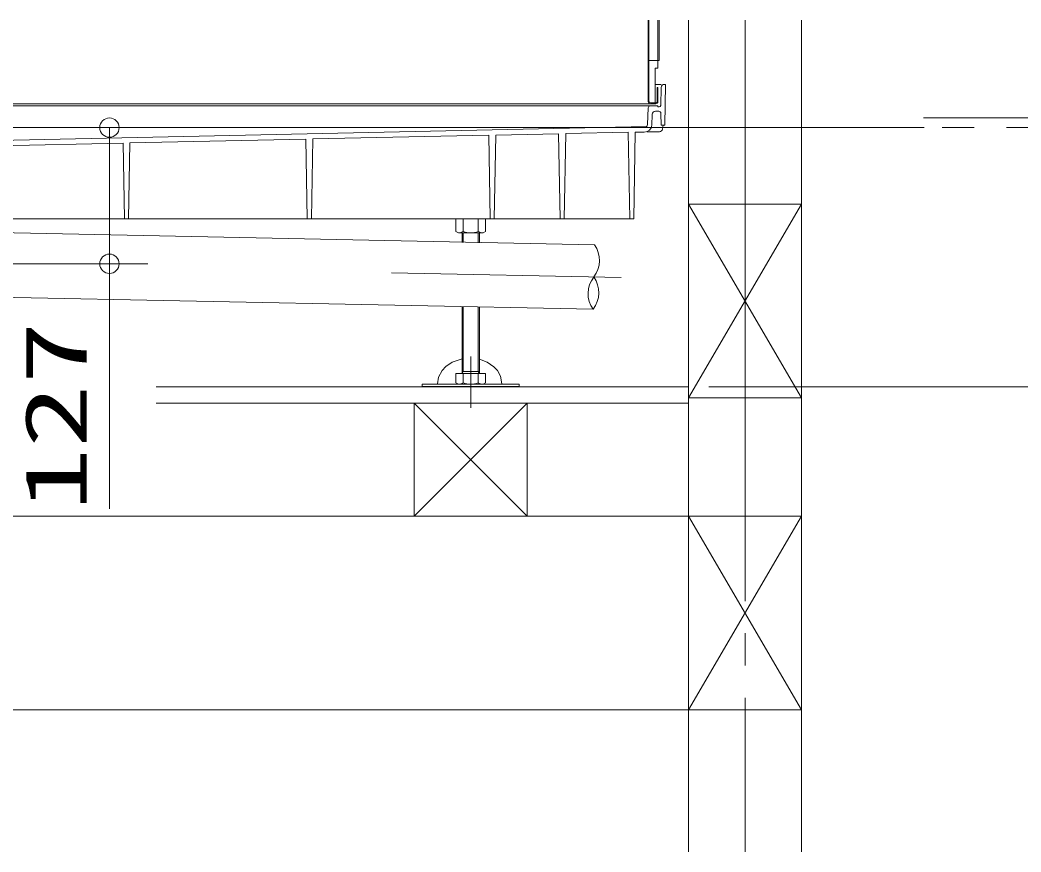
# Model space of a CAD drawing. Units: millimetres on the paper. Extents: x -305 to 305, y -152 to 152.
# Drawn here: x 14.31 to 45.32, y -15.02 to 10.76 of the extents above; entities that cross this region are included whole.
import ezdxf
from ezdxf.enums import TextEntityAlignment as Align

# ---------------------------------------------------------------- set-up
doc = ezdxf.new("R2010")
doc.units = ezdxf.units.MM
doc.linetypes.add('LONG_CHAIN', pattern=[21, 18, -1, 1, -1])
doc.layers.add('0-0_0', color=7, linetype='Continuous', lineweight=9)
doc.layers.add('0-1_VIEW0001', color=7, linetype='Continuous', lineweight=9)
doc.styles.add('ＭＳ ゴシック', font='')
doc.styles.get('ＭＳ ゴシック').set_extended_font_data('MS Gothic')

# ---------------------------------------------------------------- blocks, each defined once
blk = doc.blocks.new('_ORIGIN')
at = {"layer": '0-0_0'}
blk.add_line((0, 0), (-1, 0), dxfattribs=at)
blk.add_circle((0, 0), 0.5, dxfattribs=at)

msp = doc.modelspace()

# ---------------------------------------------------------------- linework, layer by layer
at = {"layer": '0-0_0'}
for p, q in [((42.321, 7.425), (17.083, 7.425)), ((17.083, 3.805), (17.083, 6.825)), ((15.735, 3.205), (17.083, 3.205)), ((17.083, 3.205), (17.083, -4.389)), ((35.648, -0.608), (52.183, -0.608))]:
    msp.add_line(p, q, dxfattribs=at)
at = {"layer": '0-1_VIEW0001'}
for p, q in [((33.775, 10.758), (33.775, 8.232)), ((33.798, 10.758), (33.798, 8.232)), ((34.075, 10.758), (34.075, 9.265)), ((34.115, 10.758), (34.115, 9.499)), ((35.025, 10.758), (35.025, -15.017)), ((38.525, 10.758), (38.525, -15.017)), ((33.798, 9.499), (34.075, 9.499)), ((34.075, 9.499), (34.115, 9.499)), ((34.075, 9.265), (33.992, 9.265)), ((33.992, 9.265), (33.992, 8.165)), ((34.175, 8.765), (33.992, 8.765)), ((34.308, 8.765), (34.273, 8.765)), ((34.308, 8.765), (34.286, 7.499)), ((34.052, 8.665), (34.075, 8.665)), ((34.052, 8.665), (34.052, 8.232)), ((34.075, 8.665), (34.075, 8.232)), ((34.173, 8.667), (34.164, 8.114)), ((34.058, 8.099), (5.139, 8.099)), ((7.108, 8.165), (34.008, 8.165)), ((33.842, 8.189), (33.992, 8.189)), ((33.842, 8.189), (34.008, 8.189)), ((33.992, 8.189), (34.008, 8.189)), ((34.075, 8.082), (34.085, 8.082)), ((34.114, 8.065), (34.092, 8.065)), ((33.75, 7.522), (33.772, 8.035)), ((33.883, 7.505), (33.897, 7.836)), ((34.103, 7.932), (33.997, 7.932)), ((34.179, 7.499), (34.17, 7.867)), ((11.406, 6.975), (33.72, 7.455)), ((34.286, 7.499), (34.179, 7.499)), ((34.221, 7.381), (34.242, 7.499)), ((42.301, 7.725), (67.592, 7.725)), ((23.382, 7.073), (28.833, 7.19)), ((28.878, 4.599), (28.833, 7.19)), ((29.005, 4.599), (29.05, 7.195)), ((29.05, 7.195), (30.999, 7.236)), ((31.045, 4.599), (30.999, 7.236)), ((31.172, 4.599), (31.218, 7.241)), ((31.218, 7.241), (33.155, 7.283)), ((33.202, 4.599), (33.155, 7.283)), ((33.328, 4.599), (33.375, 7.282)), ((33.65, 7.282), (33.375, 7.282)), ((34.123, 7.299), (33.736, 7.299)), ((12.061, 6.829), (17.504, 6.946)), ((17.545, 4.599), (17.504, 6.946)), ((17.672, 4.599), (17.713, 6.951)), ((17.713, 6.951), (23.169, 7.068)), ((23.212, 4.599), (23.169, 7.068)), ((23.338, 4.599), (23.382, 7.073)), ((38.525, 5.058), (35.025, 5.058)), ((38.525, -0.942), (35.025, 5.058)), ((35.025, -0.942), (38.525, 5.058)), ((11.862, 4.599), (33.328, 4.599)), ((27.813, 4.599), (27.813, 4.211)), ((28.044, 4.599), (28.044, 4.211)), ((28.506, 4.599), (28.506, 4.211)), ((28.737, 4.599), (28.737, 4.211)), ((13.395, 4.178), (32.108, 3.797)), ((27.813, 4.211), (27.892, 4.165)), ((28.658, 4.165), (27.892, 4.165)), ((28.008, 3.867), (28.008, 4.165)), ((28.045, 3.866), (28.045, 4.165)), ((28.505, 4.165), (28.505, 3.857)), ((28.542, 4.165), (28.542, 3.856)), ((28.658, 4.165), (28.737, 4.211)), ((13.355, 2.178), (32.068, 1.797)), ((28.008, -0.191), (28.008, 1.866)), ((28.045, -0.128), (28.045, 1.866)), ((28.505, 1.856), (28.505, -0.128)), ((28.542, 1.855), (28.542, -0.191)), ((27.813, -0.479), (27.813, -0.191)), ((27.813, -0.191), (28.737, -0.191)), ((28.008, -0.191), (28.045, -0.128)), ((28.008, -0.128), (28.542, -0.128)), ((28.044, -0.479), (28.044, -0.191)), ((28.542, -0.191), (28.505, -0.128)), ((28.506, -0.479), (28.506, -0.191)), ((28.737, -0.479), (28.737, -0.191)), ((18.532, -0.608), (35.025, -0.608)), ((27.892, -0.525), (27.813, -0.479)), ((27.892, -0.525), (28.658, -0.525)), ((28.737, -0.479), (28.658, -0.525)), ((18.532, -1.108), (35.025, -1.108)), ((26.525, -1.108), (26.525, -4.608)), ((30.025, -1.108), (30.025, -4.608)), ((38.525, -0.942), (35.025, -0.942)), ((38.525, -4.608), (-25.642, -4.608)), ((26.525, -4.608), (30.025, -4.608)), ((35.025, -10.608), (38.525, -4.608)), ((38.525, -10.608), (35.025, -4.608)), ((38.525, -10.608), (-25.642, -10.608))]:
    msp.add_line(p, q, dxfattribs=at)
at = {"layer": '0-1_VIEW0001', "linetype": 'LONG_CHAIN'}
for p, q in [((36.775, 10.758), (36.775, -15.017)), ((-39.122, 7.425), (67.592, 7.425)), ((12.042, 3.205), (18.275, 3.205)), ((25.823, 2.925), (32.936, 2.78)), ((28.275, -1.253), (28.275, 0.333)), ((30.025, -4.608), (26.525, -1.108)), ((26.525, -4.608), (30.025, -1.108))]:
    msp.add_line(p, q, dxfattribs=at)
at = {"layer": '0-1_VIEW0001'}
for points in [[(27.243, -0.525), (27.243, -0.512), (27.277, -0.304), (27.388, -0.097), (27.504, 0.027), (27.702, 0.161), (28.008, 0.266)], [(28.542, 0.252), (28.785, 0.161), (28.995, 0.016), (29.103, -0.103), (29.199, -0.278), (29.243, -0.512), (29.243, -0.525)], [(26.775, -0.525), (29.775, -0.525), (29.775, -0.601)], [(26.775, -0.525), (26.775, -0.601), (29.775, -0.601)]]:
    msp.add_lwpolyline(points, dxfattribs=at)
for centre, radius, start, end in [((34.273, 8.665), 0.1, 90, 179), ((33.839, 8.032), 0.0667, 90, 177.5), ((33.842, 8.232), 0.0667, 180, 270), ((33.842, 8.232), 0.0433, 180, 270), ((33.842, 8.232), 0.0433, 180, 270), ((34.008, 8.232), 0.0433, 270, 0), ((34.008, 8.232), 0.0667, 270, 0), ((34.058, 8.082), 0.0167, 0, 90), ((34.092, 8.082), 0.0167, 180, 270), ((34.114, 8.115), 0.05, 270, 359), ((33.997, 7.832), 0.1, 90, 177.5), ((34.103, 7.865), 0.0667, 1.5, 90), ((33.65, 7.515), 0.233, 270, 357.5), ((33.65, 7.526), 0.1, 313.9781, 357.5), ((34.123, 7.399), 0.1, 270, 350), ((27.885, 4.465), 0.3, 271.2052, 301.9385), ((28.275, 4.776), 0.611, 247.7809, 292.2191), ((28.665, 4.465), 0.3, 238.0615, 268.7948), ((31.432, 3.31), 0.833, 321.9634, 35.7032), ((32.744, 2.283), 0.833, 141.9634, 215.7032), ((31.411, 2.311), 0.833, 321.9634, 35.7032), ((27.885, -0.225), 0.3, 271.2052, 301.9385), ((28.275, 0.086), 0.611, 247.7809, 292.2191), ((28.665, -0.225), 0.3, 238.0615, 268.7948)]:
    msp.add_arc(centre, radius, start, end, dxfattribs=at)

# ---------------------------------------------------------------- block references
at = {"layer": '0-0_0', "xscale": 0.6, "yscale": 0.6}
for p, rotation in [((17.083, 7.425), 90), ((17.083, 3.205), 270)]:
    msp.add_blockref('_ORIGIN', p, dxfattribs=dict(at, rotation=rotation))

# ---------------------------------------------------------------- texts
at = {"layer": '0-0_0', "style": 'ＭＳ ゴシック', "width": 1.5}
msp.add_text('127', height=1.921, rotation=90, dxfattribs=at).set_placement((16.953, -4.461), align=Align.BOTTOM_LEFT)

doc.saveas('drawing.dxf')
